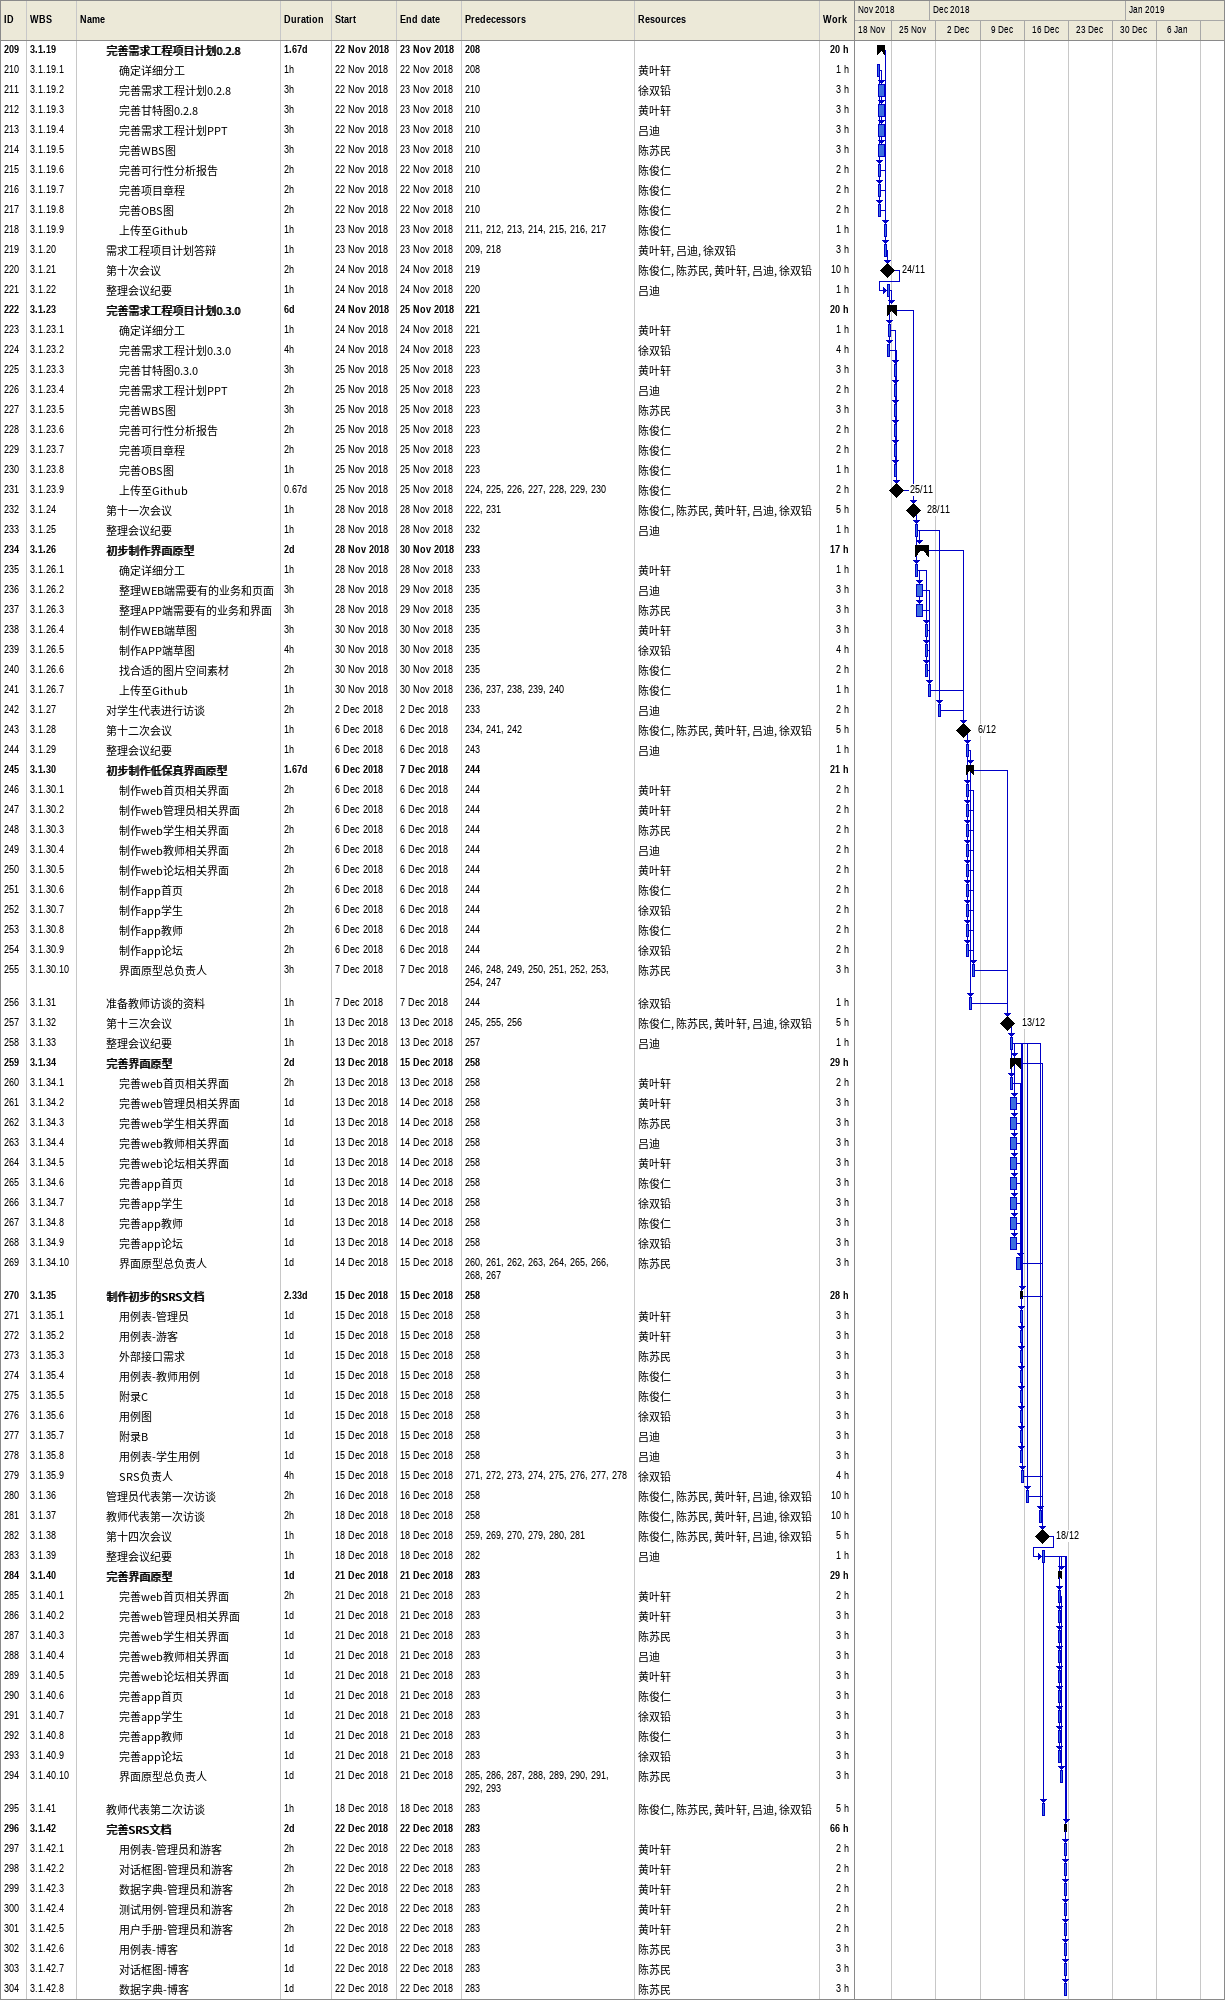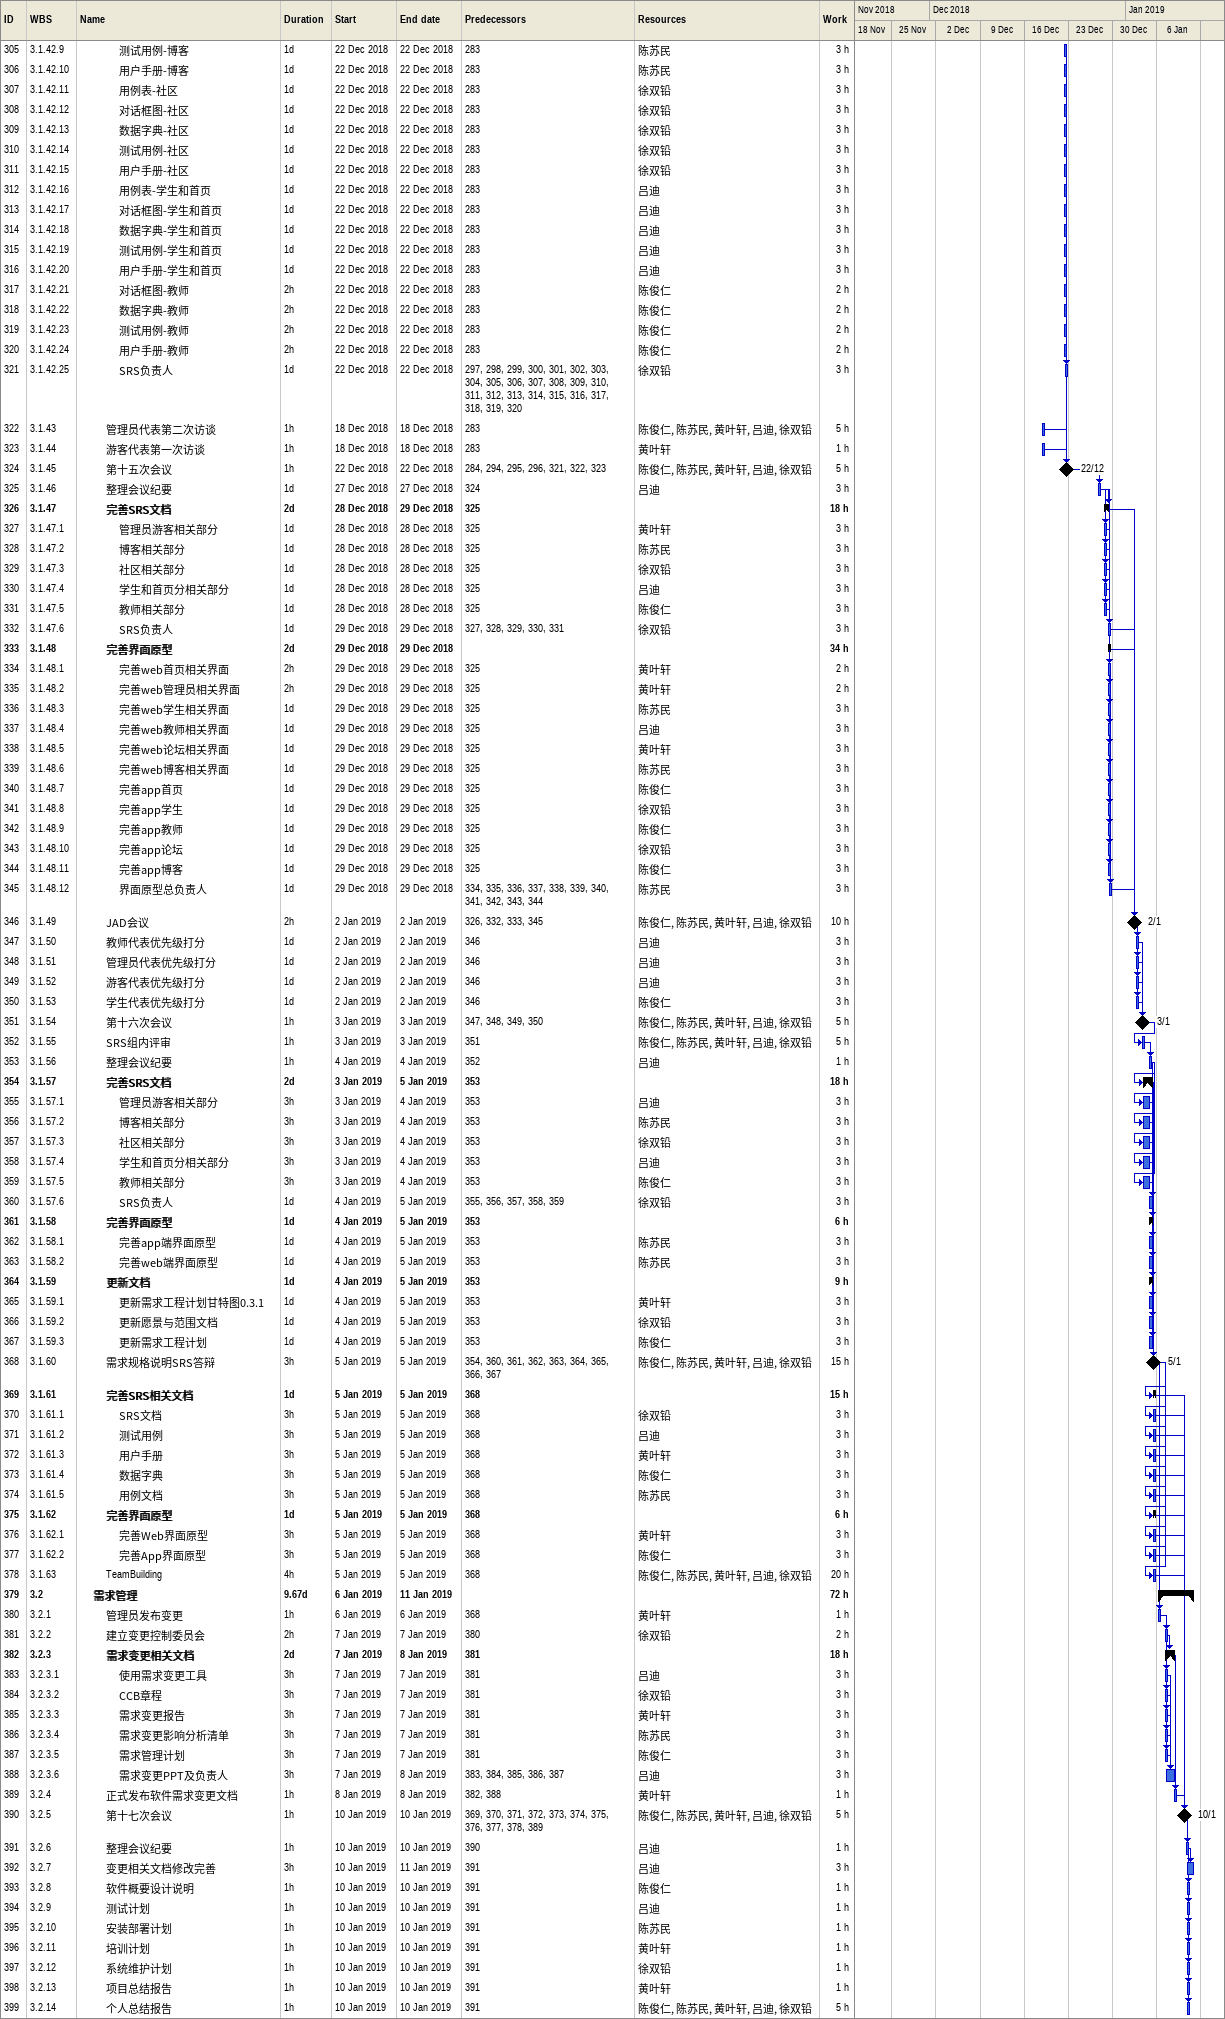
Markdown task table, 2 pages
| ID | WBS | Task | Duration | Start | Finish | Predecessors | Resources | Work (h) |
|---|---|---|---|---|---|---|---|---|
| 209 | 3.1.19 | **完善需求工程项目计划0.2.8** | 1.67d | 2018-11-22 | 2018-11-23 | 208 |  | 20 |
| 210 | 3.1.19.1 | 确定详细分工 | 1h | 2018-11-22 | 2018-11-22 | 208 | 黄叶轩 | 1 |
| 211 | 3.1.19.2 | 完善需求工程计划0.2.8 | 3h | 2018-11-22 | 2018-11-23 | 210 | 徐双铅 | 3 |
| 212 | 3.1.19.3 | 完善甘特图0.2.8 | 3h | 2018-11-22 | 2018-11-23 | 210 | 黄叶轩 | 3 |
| 213 | 3.1.19.4 | 完善需求工程计划PPT | 3h | 2018-11-22 | 2018-11-23 | 210 | 吕迪 | 3 |
| 214 | 3.1.19.5 | 完善WBS图 | 3h | 2018-11-22 | 2018-11-23 | 210 | 陈苏民 | 3 |
| 215 | 3.1.19.6 | 完善可行性分析报告 | 2h | 2018-11-22 | 2018-11-22 | 210 | 陈俊仁 | 2 |
| 216 | 3.1.19.7 | 完善项目章程 | 2h | 2018-11-22 | 2018-11-22 | 210 | 陈俊仁 | 2 |
| 217 | 3.1.19.8 | 完善OBS图 | 2h | 2018-11-22 | 2018-11-22 | 210 | 陈俊仁 | 2 |
| 218 | 3.1.19.9 | 上传至Github | 1h | 2018-11-23 | 2018-11-23 | 211, 212, 213, 214, 215, 216, 217 | 陈俊仁 | 1 |
| 219 | 3.1.20 | 需求工程项目计划答辩 | 1h | 2018-11-23 | 2018-11-23 | 209, 218 | 黄叶轩, 吕迪, 徐双铅 | 3 |
| 220 | 3.1.21 | 第十次会议 | 2h | 2018-11-24 | 2018-11-24 | 219 | 陈俊仁, 陈苏民, 黄叶轩, 吕迪, 徐双铅 | 10 |
| 221 | 3.1.22 | 整理会议纪要 | 1h | 2018-11-24 | 2018-11-24 | 220 | 吕迪 | 1 |
| 222 | 3.1.23 | **完善需求工程项目计划0.3.0** | 6d | 2018-11-24 | 2018-11-25 | 221 |  | 20 |
| 223 | 3.1.23.1 | 确定详细分工 | 1h | 2018-11-24 | 2018-11-24 | 221 | 黄叶轩 | 1 |
| 224 | 3.1.23.2 | 完善需求工程计划0.3.0 | 4h | 2018-11-24 | 2018-11-24 | 223 | 徐双铅 | 4 |
| 225 | 3.1.23.3 | 完善甘特图0.3.0 | 3h | 2018-11-25 | 2018-11-25 | 223 | 黄叶轩 | 3 |
| 226 | 3.1.23.4 | 完善需求工程计划PPT | 2h | 2018-11-25 | 2018-11-25 | 223 | 吕迪 | 2 |
| 227 | 3.1.23.5 | 完善WBS图 | 3h | 2018-11-25 | 2018-11-25 | 223 | 陈苏民 | 3 |
| 228 | 3.1.23.6 | 完善可行性分析报告 | 2h | 2018-11-25 | 2018-11-25 | 223 | 陈俊仁 | 2 |
| 229 | 3.1.23.7 | 完善项目章程 | 2h | 2018-11-25 | 2018-11-25 | 223 | 陈俊仁 | 2 |
| 230 | 3.1.23.8 | 完善OBS图 | 1h | 2018-11-25 | 2018-11-25 | 223 | 陈俊仁 | 1 |
| 231 | 3.1.23.9 | 上传至Github | 0.67d | 2018-11-25 | 2018-11-25 | 224, 225, 226, 227, 228, 229, 230 | 陈俊仁 | 2 |
| 232 | 3.1.24 | 第十一次会议 | 1h | 2018-11-28 | 2018-11-28 | 222, 231 | 陈俊仁, 陈苏民, 黄叶轩, 吕迪, 徐双铅 | 5 |
| 233 | 3.1.25 | 整理会议纪要 | 1h | 2018-11-28 | 2018-11-28 | 232 | 吕迪 | 1 |
| 234 | 3.1.26 | **初步制作界面原型** | 2d | 2018-11-28 | 2018-11-30 | 233 |  | 17 |
| 235 | 3.1.26.1 | 确定详细分工 | 1h | 2018-11-28 | 2018-11-28 | 233 | 黄叶轩 | 1 |
| 236 | 3.1.26.2 | 整理WEB端需要有的业务和页面 | 3h | 2018-11-28 | 2018-11-29 | 235 | 吕迪 | 3 |
| 237 | 3.1.26.3 | 整理APP端需要有的业务和界面 | 3h | 2018-11-28 | 2018-11-29 | 235 | 陈苏民 | 3 |
| 238 | 3.1.26.4 | 制作WEB端草图 | 3h | 2018-11-30 | 2018-11-30 | 235 | 黄叶轩 | 3 |
| 239 | 3.1.26.5 | 制作APP端草图 | 4h | 2018-11-30 | 2018-11-30 | 235 | 徐双铅 | 4 |
| 240 | 3.1.26.6 | 找合适的图片空间素材 | 2h | 2018-11-30 | 2018-11-30 | 235 | 陈俊仁 | 2 |
| 241 | 3.1.26.7 | 上传至Github | 1h | 2018-11-30 | 2018-11-30 | 236, 237, 238, 239, 240 | 陈俊仁 | 1 |
| 242 | 3.1.27 | 对学生代表进行访谈 | 2h | 2018-12-02 | 2018-12-02 | 233 | 吕迪 | 2 |
| 243 | 3.1.28 | 第十二次会议 | 1h | 2018-12-06 | 2018-12-06 | 234, 241, 242 | 陈俊仁, 陈苏民, 黄叶轩, 吕迪, 徐双铅 | 5 |
| 244 | 3.1.29 | 整理会议纪要 | 1h | 2018-12-06 | 2018-12-06 | 243 | 吕迪 | 1 |
| 245 | 3.1.30 | **初步制作低保真界面原型** | 1.67d | 2018-12-06 | 2018-12-07 | 244 |  | 21 |
| 246 | 3.1.30.1 | 制作web首页相关界面 | 2h | 2018-12-06 | 2018-12-06 | 244 | 黄叶轩 | 2 |
| 247 | 3.1.30.2 | 制作web管理员相关界面 | 2h | 2018-12-06 | 2018-12-06 | 244 | 黄叶轩 | 2 |
| 248 | 3.1.30.3 | 制作web学生相关界面 | 2h | 2018-12-06 | 2018-12-06 | 244 | 陈苏民 | 2 |
| 249 | 3.1.30.4 | 制作web教师相关界面 | 2h | 2018-12-06 | 2018-12-06 | 244 | 吕迪 | 2 |
| 250 | 3.1.30.5 | 制作web论坛相关界面 | 2h | 2018-12-06 | 2018-12-06 | 244 | 黄叶轩 | 2 |
| 251 | 3.1.30.6 | 制作app首页 | 2h | 2018-12-06 | 2018-12-06 | 244 | 陈俊仁 | 2 |
| 252 | 3.1.30.7 | 制作app学生 | 2h | 2018-12-06 | 2018-12-06 | 244 | 徐双铅 | 2 |
| 253 | 3.1.30.8 | 制作app教师 | 2h | 2018-12-06 | 2018-12-06 | 244 | 陈俊仁 | 2 |
| 254 | 3.1.30.9 | 制作app论坛 | 2h | 2018-12-06 | 2018-12-06 | 244 | 徐双铅 | 2 |
| 255 | 3.1.30.10 | 界面原型总负责人 | 3h | 2018-12-07 | 2018-12-07 | 246, 248, 249, 250, 251, 252, 253, 254, 247 | 陈苏民 | 3 |
| 256 | 3.1.31 | 准备教师访谈的资料 | 1h | 2018-12-07 | 2018-12-07 | 244 | 徐双铅 | 1 |
| 257 | 3.1.32 | 第十三次会议 | 1h | 2018-12-13 | 2018-12-13 | 245, 255, 256 | 陈俊仁, 陈苏民, 黄叶轩, 吕迪, 徐双铅 | 5 |
| 258 | 3.1.33 | 整理会议纪要 | 1h | 2018-12-13 | 2018-12-13 | 257 | 吕迪 | 1 |
| 259 | 3.1.34 | **完善界面原型** | 2d | 2018-12-13 | 2018-12-15 | 258 |  | 29 |
| 260 | 3.1.34.1 | 完善web首页相关界面 | 2h | 2018-12-13 | 2018-12-13 | 258 | 黄叶轩 | 2 |
| 261 | 3.1.34.2 | 完善web管理员相关界面 | 1d | 2018-12-13 | 2018-12-14 | 258 | 黄叶轩 | 3 |
| 262 | 3.1.34.3 | 完善web学生相关界面 | 1d | 2018-12-13 | 2018-12-14 | 258 | 陈苏民 | 3 |
| 263 | 3.1.34.4 | 完善web教师相关界面 | 1d | 2018-12-13 | 2018-12-14 | 258 | 吕迪 | 3 |
| 264 | 3.1.34.5 | 完善web论坛相关界面 | 1d | 2018-12-13 | 2018-12-14 | 258 | 黄叶轩 | 3 |
| 265 | 3.1.34.6 | 完善app首页 | 1d | 2018-12-13 | 2018-12-14 | 258 | 陈俊仁 | 3 |
| 266 | 3.1.34.7 | 完善app学生 | 1d | 2018-12-13 | 2018-12-14 | 258 | 徐双铅 | 3 |
| 267 | 3.1.34.8 | 完善app教师 | 1d | 2018-12-13 | 2018-12-14 | 258 | 陈俊仁 | 3 |
| 268 | 3.1.34.9 | 完善app论坛 | 1d | 2018-12-13 | 2018-12-14 | 258 | 徐双铅 | 3 |
| 269 | 3.1.34.10 | 界面原型总负责人 | 1d | 2018-12-14 | 2018-12-15 | 260, 261, 262, 263, 264, 265, 266, 268, 267 | 陈苏民 | 3 |
| 270 | 3.1.35 | **制作初步的SRS文档** | 2.33d | 2018-12-15 | 2018-12-15 | 258 |  | 28 |
| 271 | 3.1.35.1 | 用例表-管理员 | 1d | 2018-12-15 | 2018-12-15 | 258 | 黄叶轩 | 3 |
| 272 | 3.1.35.2 | 用例表-游客 | 1d | 2018-12-15 | 2018-12-15 | 258 | 黄叶轩 | 3 |
| 273 | 3.1.35.3 | 外部接口需求 | 1d | 2018-12-15 | 2018-12-15 | 258 | 陈苏民 | 3 |
| 274 | 3.1.35.4 | 用例表-教师用例 | 1d | 2018-12-15 | 2018-12-15 | 258 | 陈俊仁 | 3 |
| 275 | 3.1.35.5 | 附录C | 1d | 2018-12-15 | 2018-12-15 | 258 | 陈俊仁 | 3 |
| 276 | 3.1.35.6 | 用例图 | 1d | 2018-12-15 | 2018-12-15 | 258 | 徐双铅 | 3 |
| 277 | 3.1.35.7 | 附录B | 1d | 2018-12-15 | 2018-12-15 | 258 | 吕迪 | 3 |
| 278 | 3.1.35.8 | 用例表-学生用例 | 1d | 2018-12-15 | 2018-12-15 | 258 | 吕迪 | 3 |
| 279 | 3.1.35.9 | SRS负责人 | 4h | 2018-12-15 | 2018-12-15 | 271, 272, 273, 274, 275, 276, 277, 278 | 徐双铅 | 4 |
| 280 | 3.1.36 | 管理员代表第一次访谈 | 2h | 2018-12-16 | 2018-12-16 | 258 | 陈俊仁, 陈苏民, 黄叶轩, 吕迪, 徐双铅 | 10 |
| 281 | 3.1.37 | 教师代表第一次访谈 | 2h | 2018-12-18 | 2018-12-18 | 258 | 陈俊仁, 陈苏民, 黄叶轩, 吕迪, 徐双铅 | 10 |
| 282 | 3.1.38 | 第十四次会议 | 1h | 2018-12-18 | 2018-12-18 | 259, 269, 270, 279, 280, 281 | 陈俊仁, 陈苏民, 黄叶轩, 吕迪, 徐双铅 | 5 |
| 283 | 3.1.39 | 整理会议纪要 | 1h | 2018-12-18 | 2018-12-18 | 282 | 吕迪 | 1 |
| 284 | 3.1.40 | **完善界面原型** | 1d | 2018-12-21 | 2018-12-21 | 283 |  | 29 |
| 285 | 3.1.40.1 | 完善web首页相关界面 | 2h | 2018-12-21 | 2018-12-21 | 283 | 黄叶轩 | 2 |
| 286 | 3.1.40.2 | 完善web管理员相关界面 | 1d | 2018-12-21 | 2018-12-21 | 283 | 黄叶轩 | 3 |
| 287 | 3.1.40.3 | 完善web学生相关界面 | 1d | 2018-12-21 | 2018-12-21 | 283 | 陈苏民 | 3 |
| 288 | 3.1.40.4 | 完善web教师相关界面 | 1d | 2018-12-21 | 2018-12-21 | 283 | 吕迪 | 3 |
| 289 | 3.1.40.5 | 完善web论坛相关界面 | 1d | 2018-12-21 | 2018-12-21 | 283 | 黄叶轩 | 3 |
| 290 | 3.1.40.6 | 完善app首页 | 1d | 2018-12-21 | 2018-12-21 | 283 | 陈俊仁 | 3 |
| 291 | 3.1.40.7 | 完善app学生 | 1d | 2018-12-21 | 2018-12-21 | 283 | 徐双铅 | 3 |
| 292 | 3.1.40.8 | 完善app教师 | 1d | 2018-12-21 | 2018-12-21 | 283 | 陈俊仁 | 3 |
| 293 | 3.1.40.9 | 完善app论坛 | 1d | 2018-12-21 | 2018-12-21 | 283 | 徐双铅 | 3 |
| 294 | 3.1.40.10 | 界面原型总负责人 | 1d | 2018-12-21 | 2018-12-21 | 285, 286, 287, 288, 289, 290, 291, 292, 293 | 陈苏民 | 3 |
| 295 | 3.1.41 | 教师代表第二次访谈 | 1h | 2018-12-18 | 2018-12-18 | 283 | 陈俊仁, 陈苏民, 黄叶轩, 吕迪, 徐双铅 | 5 |
| 296 | 3.1.42 | **完善SRS文档** | 2d | 2018-12-22 | 2018-12-22 | 283 |  | 66 |
| 297 | 3.1.42.1 | 用例表-管理员和游客 | 2h | 2018-12-22 | 2018-12-22 | 283 | 黄叶轩 | 2 |
| 298 | 3.1.42.2 | 对话框图-管理员和游客 | 2h | 2018-12-22 | 2018-12-22 | 283 | 黄叶轩 | 2 |
| 299 | 3.1.42.3 | 数据字典-管理员和游客 | 2h | 2018-12-22 | 2018-12-22 | 283 | 黄叶轩 | 2 |
| 300 | 3.1.42.4 | 测试用例-管理员和游客 | 2h | 2018-12-22 | 2018-12-22 | 283 | 黄叶轩 | 2 |
| 301 | 3.1.42.5 | 用户手册-管理员和游客 | 2h | 2018-12-22 | 2018-12-22 | 283 | 黄叶轩 | 2 |
| 302 | 3.1.42.6 | 用例表-博客 | 1d | 2018-12-22 | 2018-12-22 | 283 | 陈苏民 | 3 |
| 303 | 3.1.42.7 | 对话框图-博客 | 1d | 2018-12-22 | 2018-12-22 | 283 | 陈苏民 | 3 |
| 304 | 3.1.42.8 | 数据字典-博客 | 1d | 2018-12-22 | 2018-12-22 | 283 | 陈苏民 | 3 |
| 305 | 3.1.42.9 | 测试用例-博客 | 1d | 2018-12-22 | 2018-12-22 | 283 | 陈苏民 | 3 |
| 306 | 3.1.42.10 | 用户手册-博客 | 1d | 2018-12-22 | 2018-12-22 | 283 | 陈苏民 | 3 |
| 307 | 3.1.42.11 | 用例表-社区 | 1d | 2018-12-22 | 2018-12-22 | 283 | 徐双铅 | 3 |
| 308 | 3.1.42.12 | 对话框图-社区 | 1d | 2018-12-22 | 2018-12-22 | 283 | 徐双铅 | 3 |
| 309 | 3.1.42.13 | 数据字典-社区 | 1d | 2018-12-22 | 2018-12-22 | 283 | 徐双铅 | 3 |
| 310 | 3.1.42.14 | 测试用例-社区 | 1d | 2018-12-22 | 2018-12-22 | 283 | 徐双铅 | 3 |
| 311 | 3.1.42.15 | 用户手册-社区 | 1d | 2018-12-22 | 2018-12-22 | 283 | 徐双铅 | 3 |
| 312 | 3.1.42.16 | 用例表-学生和首页 | 1d | 2018-12-22 | 2018-12-22 | 283 | 吕迪 | 3 |
| 313 | 3.1.42.17 | 对话框图-学生和首页 | 1d | 2018-12-22 | 2018-12-22 | 283 | 吕迪 | 3 |
| 314 | 3.1.42.18 | 数据字典-学生和首页 | 1d | 2018-12-22 | 2018-12-22 | 283 | 吕迪 | 3 |
| 315 | 3.1.42.19 | 测试用例-学生和首页 | 1d | 2018-12-22 | 2018-12-22 | 283 | 吕迪 | 3 |
| 316 | 3.1.42.20 | 用户手册-学生和首页 | 1d | 2018-12-22 | 2018-12-22 | 283 | 吕迪 | 3 |
| 317 | 3.1.42.21 | 对话框图-教师 | 2h | 2018-12-22 | 2018-12-22 | 283 | 陈俊仁 | 2 |
| 318 | 3.1.42.22 | 数据字典-教师 | 2h | 2018-12-22 | 2018-12-22 | 283 | 陈俊仁 | 2 |
| 319 | 3.1.42.23 | 测试用例-教师 | 2h | 2018-12-22 | 2018-12-22 | 283 | 陈俊仁 | 2 |
| 320 | 3.1.42.24 | 用户手册-教师 | 2h | 2018-12-22 | 2018-12-22 | 283 | 陈俊仁 | 2 |
| 321 | 3.1.42.25 | SRS负责人 | 1d | 2018-12-22 | 2018-12-22 | 297, 298, 299, 300, 301, 302, 303, 304, 305, 306, 307, 308, 309, 310, 311, 312, 313, 314, 315, 316, 317, 318, 319, 320 | 徐双铅 | 3 |
| 322 | 3.1.43 | 管理员代表第二次访谈 | 1h | 2018-12-18 | 2018-12-18 | 283 | 陈俊仁, 陈苏民, 黄叶轩, 吕迪, 徐双铅 | 5 |
| 323 | 3.1.44 | 游客代表第一次访谈 | 1h | 2018-12-18 | 2018-12-18 | 283 | 黄叶轩 | 1 |
| 324 | 3.1.45 | 第十五次会议 | 1h | 2018-12-22 | 2018-12-22 | 284, 294, 295, 296, 321, 322, 323 | 陈俊仁, 陈苏民, 黄叶轩, 吕迪, 徐双铅 | 5 |
| 325 | 3.1.46 | 整理会议纪要 | 1d | 2018-12-27 | 2018-12-27 | 324 | 吕迪 | 3 |
| 326 | 3.1.47 | **完善SRS文档** | 2d | 2018-12-28 | 2018-12-29 | 325 |  | 18 |
| 327 | 3.1.47.1 | 管理员游客相关部分 | 1d | 2018-12-28 | 2018-12-28 | 325 | 黄叶轩 | 3 |
| 328 | 3.1.47.2 | 博客相关部分 | 1d | 2018-12-28 | 2018-12-28 | 325 | 陈苏民 | 3 |
| 329 | 3.1.47.3 | 社区相关部分 | 1d | 2018-12-28 | 2018-12-28 | 325 | 徐双铅 | 3 |
| 330 | 3.1.47.4 | 学生和首页分相关部分 | 1d | 2018-12-28 | 2018-12-28 | 325 | 吕迪 | 3 |
| 331 | 3.1.47.5 | 教师相关部分 | 1d | 2018-12-28 | 2018-12-28 | 325 | 陈俊仁 | 3 |
| 332 | 3.1.47.6 | SRS负责人 | 1d | 2018-12-29 | 2018-12-29 | 327, 328, 329, 330, 331 | 徐双铅 | 3 |
| 333 | 3.1.48 | **完善界面原型** | 2d | 2018-12-29 | 2018-12-29 |  |  | 34 |
| 334 | 3.1.48.1 | 完善web首页相关界面 | 2h | 2018-12-29 | 2018-12-29 | 325 | 黄叶轩 | 2 |
| 335 | 3.1.48.2 | 完善web管理员相关界面 | 2h | 2018-12-29 | 2018-12-29 | 325 | 黄叶轩 | 2 |
| 336 | 3.1.48.3 | 完善web学生相关界面 | 1d | 2018-12-29 | 2018-12-29 | 325 | 陈苏民 | 3 |
| 337 | 3.1.48.4 | 完善web教师相关界面 | 1d | 2018-12-29 | 2018-12-29 | 325 | 吕迪 | 3 |
| 338 | 3.1.48.5 | 完善web论坛相关界面 | 1d | 2018-12-29 | 2018-12-29 | 325 | 黄叶轩 | 3 |
| 339 | 3.1.48.6 | 完善web博客相关界面 | 1d | 2018-12-29 | 2018-12-29 | 325 | 陈苏民 | 3 |
| 340 | 3.1.48.7 | 完善app首页 | 1d | 2018-12-29 | 2018-12-29 | 325 | 陈俊仁 | 3 |
| 341 | 3.1.48.8 | 完善app学生 | 1d | 2018-12-29 | 2018-12-29 | 325 | 徐双铅 | 3 |
| 342 | 3.1.48.9 | 完善app教师 | 1d | 2018-12-29 | 2018-12-29 | 325 | 陈俊仁 | 3 |
| 343 | 3.1.48.10 | 完善app论坛 | 1d | 2018-12-29 | 2018-12-29 | 325 | 徐双铅 | 3 |
| 344 | 3.1.48.11 | 完善app博客 | 1d | 2018-12-29 | 2018-12-29 | 325 | 陈俊仁 | 3 |
| 345 | 3.1.48.12 | 界面原型总负责人 | 1d | 2018-12-29 | 2018-12-29 | 334, 335, 336, 337, 338, 339, 340, 341, 342, 343, 344 | 陈苏民 | 3 |
| 346 | 3.1.49 | JAD会议 | 2h | 2019-01-02 | 2019-01-02 | 326, 332, 333, 345 | 陈俊仁, 陈苏民, 黄叶轩, 吕迪, 徐双铅 | 10 |
| 347 | 3.1.50 | 教师代表优先级打分 | 1d | 2019-01-02 | 2019-01-02 | 346 | 吕迪 | 3 |
| 348 | 3.1.51 | 管理员代表优先级打分 | 1d | 2019-01-02 | 2019-01-02 | 346 | 吕迪 | 3 |
| 349 | 3.1.52 | 游客代表优先级打分 | 1d | 2019-01-02 | 2019-01-02 | 346 | 吕迪 | 3 |
| 350 | 3.1.53 | 学生代表优先级打分 | 1d | 2019-01-02 | 2019-01-02 | 346 | 陈俊仁 | 3 |
| 351 | 3.1.54 | 第十六次会议 | 1h | 2019-01-03 | 2019-01-03 | 347, 348, 349, 350 | 陈俊仁, 陈苏民, 黄叶轩, 吕迪, 徐双铅 | 5 |
| 352 | 3.1.55 | SRS组内评审 | 1h | 2019-01-03 | 2019-01-03 | 351 | 陈俊仁, 陈苏民, 黄叶轩, 吕迪, 徐双铅 | 5 |
| 353 | 3.1.56 | 整理会议纪要 | 1h | 2019-01-04 | 2019-01-04 | 352 | 吕迪 | 1 |
| 354 | 3.1.57 | **完善SRS文档** | 2d | 2019-01-03 | 2019-01-05 | 353 |  | 18 |
| 355 | 3.1.57.1 | 管理员游客相关部分 | 3h | 2019-01-03 | 2019-01-04 | 353 | 吕迪 | 3 |
| 356 | 3.1.57.2 | 博客相关部分 | 3h | 2019-01-03 | 2019-01-04 | 353 | 陈苏民 | 3 |
| 357 | 3.1.57.3 | 社区相关部分 | 3h | 2019-01-03 | 2019-01-04 | 353 | 徐双铅 | 3 |
| 358 | 3.1.57.4 | 学生和首页分相关部分 | 3h | 2019-01-03 | 2019-01-04 | 353 | 吕迪 | 3 |
| 359 | 3.1.57.5 | 教师相关部分 | 3h | 2019-01-03 | 2019-01-04 | 353 | 陈俊仁 | 3 |
| 360 | 3.1.57.6 | SRS负责人 | 1d | 2019-01-04 | 2019-01-05 | 355, 356, 357, 358, 359 | 徐双铅 | 3 |
| 361 | 3.1.58 | **完善界面原型** | 1d | 2019-01-04 | 2019-01-05 | 353 |  | 6 |
| 362 | 3.1.58.1 | 完善app端界面原型 | 1d | 2019-01-04 | 2019-01-05 | 353 | 陈苏民 | 3 |
| 363 | 3.1.58.2 | 完善web端界面原型 | 1d | 2019-01-04 | 2019-01-05 | 353 | 陈苏民 | 3 |
| 364 | 3.1.59 | **更新文档** | 1d | 2019-01-04 | 2019-01-05 | 353 |  | 9 |
| 365 | 3.1.59.1 | 更新需求工程计划甘特图0.3.1 | 1d | 2019-01-04 | 2019-01-05 | 353 | 黄叶轩 | 3 |
| 366 | 3.1.59.2 | 更新愿景与范围文档 | 1d | 2019-01-04 | 2019-01-05 | 353 | 徐双铅 | 3 |
| 367 | 3.1.59.3 | 更新需求工程计划 | 1d | 2019-01-04 | 2019-01-05 | 353 | 陈俊仁 | 3 |
| 368 | 3.1.60 | 需求规格说明SRS答辩 | 3h | 2019-01-05 | 2019-01-05 | 354, 360, 361, 362, 363, 364, 365, 366, 367 | 陈俊仁, 陈苏民, 黄叶轩, 吕迪, 徐双铅 | 15 |
| 369 | 3.1.61 | **完善SRS相关文档** | 1d | 2019-01-05 | 2019-01-05 | 368 |  | 15 |
| 370 | 3.1.61.1 | SRS文档 | 3h | 2019-01-05 | 2019-01-05 | 368 | 徐双铅 | 3 |
| 371 | 3.1.61.2 | 测试用例 | 3h | 2019-01-05 | 2019-01-05 | 368 | 吕迪 | 3 |
| 372 | 3.1.61.3 | 用户手册 | 3h | 2019-01-05 | 2019-01-05 | 368 | 黄叶轩 | 3 |
| 373 | 3.1.61.4 | 数据字典 | 3h | 2019-01-05 | 2019-01-05 | 368 | 陈俊仁 | 3 |
| 374 | 3.1.61.5 | 用例文档 | 3h | 2019-01-05 | 2019-01-05 | 368 | 陈苏民 | 3 |
| 375 | 3.1.62 | **完善界面原型** | 1d | 2019-01-05 | 2019-01-05 | 368 |  | 6 |
| 376 | 3.1.62.1 | 完善Web界面原型 | 3h | 2019-01-05 | 2019-01-05 | 368 | 黄叶轩 | 3 |
| 377 | 3.1.62.2 | 完善App界面原型 | 3h | 2019-01-05 | 2019-01-05 | 368 | 陈俊仁 | 3 |
| 378 | 3.1.63 | TeamBuilding | 4h | 2019-01-05 | 2019-01-05 | 368 | 陈俊仁, 陈苏民, 黄叶轩, 吕迪, 徐双铅 | 20 |
| 379 | 3.2 | **需求管理** | 9.67d | 2019-01-06 | 2019-01-11 |  |  | 72 |
| 380 | 3.2.1 | 管理员发布变更 | 1h | 2019-01-06 | 2019-01-06 | 368 | 黄叶轩 | 1 |
| 381 | 3.2.2 | 建立变更控制委员会 | 2h | 2019-01-07 | 2019-01-07 | 380 | 徐双铅 | 2 |
| 382 | 3.2.3 | **需求变更相关文档** | 2d | 2019-01-07 | 2019-01-08 | 381 |  | 18 |
| 383 | 3.2.3.1 | 使用需求变更工具 | 3h | 2019-01-07 | 2019-01-07 | 381 | 吕迪 | 3 |
| 384 | 3.2.3.2 | CCB章程 | 3h | 2019-01-07 | 2019-01-07 | 381 | 徐双铅 | 3 |
| 385 | 3.2.3.3 | 需求变更报告 | 3h | 2019-01-07 | 2019-01-07 | 381 | 黄叶轩 | 3 |
| 386 | 3.2.3.4 | 需求变更影响分析清单 | 3h | 2019-01-07 | 2019-01-07 | 381 | 陈苏民 | 3 |
| 387 | 3.2.3.5 | 需求管理计划 | 3h | 2019-01-07 | 2019-01-07 | 381 | 陈俊仁 | 3 |
| 388 | 3.2.3.6 | 需求变更PPT及负责人 | 3h | 2019-01-07 | 2019-01-08 | 383, 384, 385, 386, 387 | 吕迪 | 3 |
| 389 | 3.2.4 | 正式发布软件需求变更文档 | 1h | 2019-01-08 | 2019-01-08 | 382, 388 | 黄叶轩 | 1 |
| 390 | 3.2.5 | 第十七次会议 | 1h | 2019-01-10 | 2019-01-10 | 369, 370, 371, 372, 373, 374, 375, 376, 377, 378, 389 | 陈俊仁, 陈苏民, 黄叶轩, 吕迪, 徐双铅 | 5 |
| 391 | 3.2.6 | 整理会议纪要 | 1h | 2019-01-10 | 2019-01-10 | 390 | 吕迪 | 1 |
| 392 | 3.2.7 | 变更相关文档修改完善 | 3h | 2019-01-10 | 2019-01-11 | 391 | 吕迪 | 3 |
| 393 | 3.2.8 | 软件概要设计说明 | 1h | 2019-01-10 | 2019-01-10 | 391 | 陈俊仁 | 1 |
| 394 | 3.2.9 | 测试计划 | 1h | 2019-01-10 | 2019-01-10 | 391 | 吕迪 | 1 |
| 395 | 3.2.10 | 安装部署计划 | 1h | 2019-01-10 | 2019-01-10 | 391 | 陈苏民 | 1 |
| 396 | 3.2.11 | 培训计划 | 1h | 2019-01-10 | 2019-01-10 | 391 | 黄叶轩 | 1 |
| 397 | 3.2.12 | 系统维护计划 | 1h | 2019-01-10 | 2019-01-10 | 391 | 徐双铅 | 1 |
| 398 | 3.2.13 | 项目总结报告 | 1h | 2019-01-10 | 2019-01-10 | 391 | 黄叶轩 | 1 |
| 399 | 3.2.14 | 个人总结报告 | 1h | 2019-01-10 | 2019-01-10 | 391 | 陈俊仁, 陈苏民, 黄叶轩, 吕迪, 徐双铅 | 5 |
